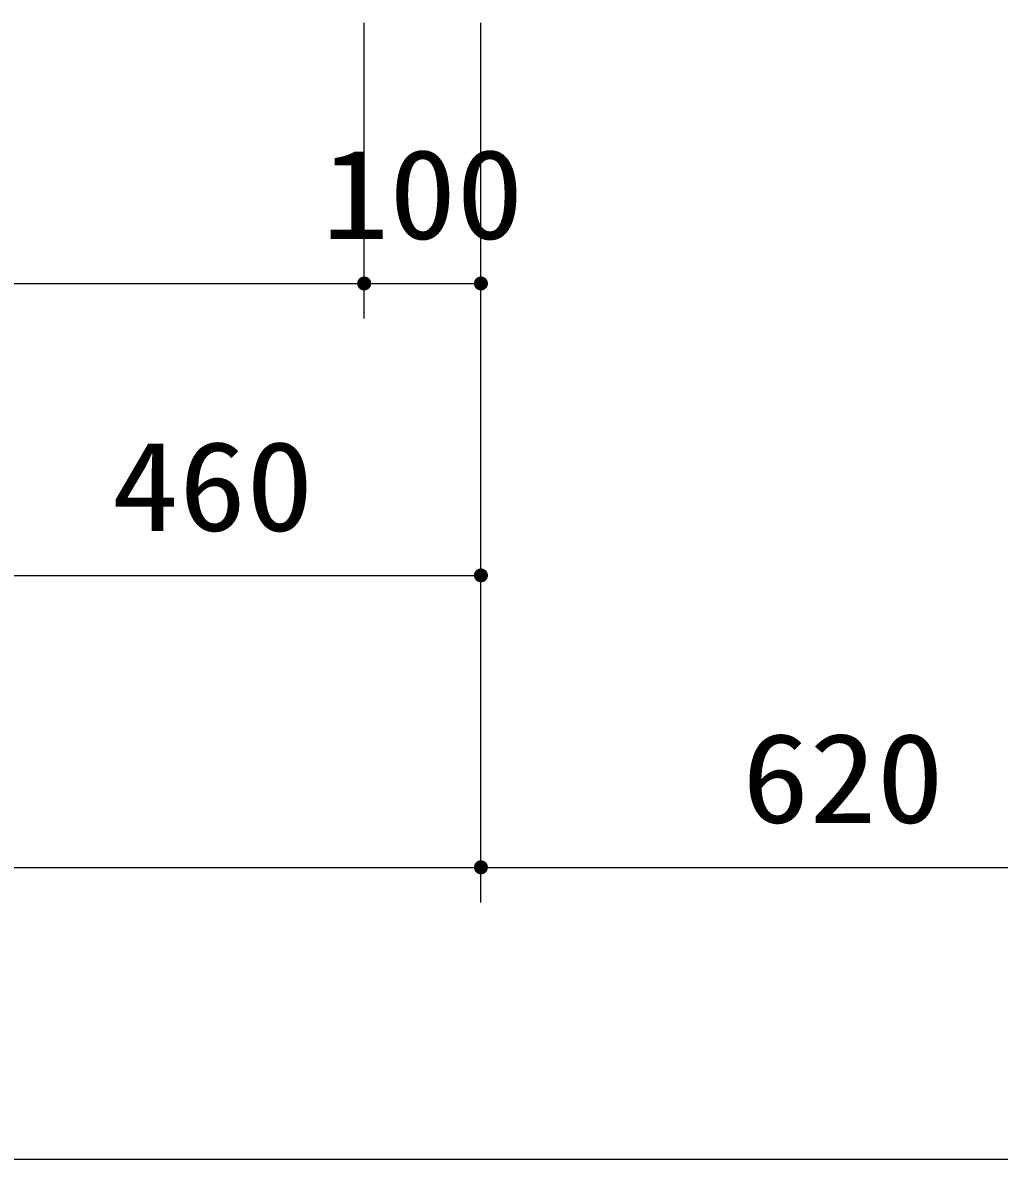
# Model space of a CAD drawing. Units: millimetres, scale not verified. Extents: x -8910 to 8910, y -6308 to 6308.
# Drawn here: x -3776 to -2939, y -4427 to -3454 of the extents above; entities that cross this region are included whole.
import ezdxf
from ezdxf.enums import TextEntityAlignment as Align

# ---------------------------------------------------------------- set-up
doc = ezdxf.new("R2010")
doc.units = ezdxf.units.MM
doc.header["$LTSCALE"] = 30
doc.layers.add('0-5_製作', color=5, linetype='Continuous', lineweight=25)
doc.styles.add('ＭＳ ゴシック', font='')
doc.styles.get('ＭＳ ゴシック').set_extended_font_data('MS Gothic')

msp = doc.modelspace()

# ---------------------------------------------------------------- linework, layer by layer
at = {"layer": '0-5_製作', "color": 2}
for p, q in [((-3483.14, -3706.79), (-3483.14, -3453.5)), ((-3383.14, -3706.79), (-3383.14, -3453.5)), ((-6253.18, -3676.79), (-3483.14, -3676.79)), ((-3483.14, -3676.79), (-3383.14, -3676.79)), ((-3383.14, -3956.79), (-3383.14, -3676.79)), ((-3843.17, -3926.79), (-3383.14, -3926.79)), ((-3383.14, -4206.79), (-3383.14, -3926.79)), ((-6353.18, -4176.79), (-3383.14, -4176.79)), ((-3383.14, -4176.79), (-2763.16, -4176.79)), ((-6353.18, -4426.79), (-2653.16, -4426.79))]:
    msp.add_line(p, q, dxfattribs=at)
at = {"layer": '0-5_製作'}
for points in [[(-3489.13, -3676.41), (-3483.14, -3676.79), (-3489.14, -3676.79)], [(-3489.14, -3676.79), (-3483.52, -3682.77), (-3489.09, -3677.54)], [(-3489.14, -3676.79), (-3483.14, -3682.79), (-3483.52, -3682.77)], [(-3489.14, -3676.79), (-3483.14, -3676.79), (-3483.14, -3682.79)], [(-3489.04, -3675.66), (-3483.14, -3676.79), (-3489.13, -3676.41)], [(-3489.09, -3677.54), (-3484.27, -3682.68), (-3488.95, -3678.28)], [(-3489.09, -3677.54), (-3483.52, -3682.77), (-3484.27, -3682.68)], [(-3488.85, -3674.93), (-3483.14, -3676.79), (-3489.04, -3675.66)], [(-3488.95, -3678.28), (-3485, -3682.49), (-3488.72, -3679)], [(-3488.95, -3678.28), (-3484.27, -3682.68), (-3485, -3682.49)], [(-3488.57, -3674.23), (-3483.14, -3676.79), (-3488.85, -3674.93)], [(-3488.72, -3679), (-3485.7, -3682.22), (-3488.4, -3679.68)], [(-3488.72, -3679), (-3485, -3682.49), (-3485.7, -3682.22)], [(-3488.21, -3673.57), (-3483.14, -3676.79), (-3488.57, -3674.23)], [(-3487.76, -3672.96), (-3483.14, -3676.79), (-3488.21, -3673.57)], [(-3487.25, -3672.41), (-3483.14, -3676.79), (-3487.76, -3672.96)], [(-3487.25, -3672.41), (-3483.14, -3670.79), (-3483.14, -3676.79)], [(-3486.67, -3671.93), (-3483.14, -3670.79), (-3487.25, -3672.41)], [(-3486.03, -3671.53), (-3483.14, -3670.79), (-3486.67, -3671.93)], [(-3485.35, -3671.21), (-3483.14, -3670.79), (-3486.03, -3671.53)], [(-3484.63, -3670.97), (-3483.14, -3670.79), (-3485.35, -3671.21)], [(-3483.89, -3670.83), (-3483.14, -3670.79), (-3484.63, -3670.97)], [(-3483.14, -3670.79), (-3477.14, -3676.79), (-3483.14, -3676.79)], [(-3483.14, -3670.79), (-3477.19, -3676.03), (-3477.14, -3676.79)], [(-3482.76, -3670.8), (-3477.19, -3676.03), (-3483.14, -3670.79)], [(-3483.14, -3676.79), (-3482.39, -3682.74), (-3483.14, -3682.79)], [(-3483.14, -3676.79), (-3481.65, -3682.6), (-3482.39, -3682.74)], [(-3483.14, -3676.79), (-3480.93, -3682.37), (-3481.65, -3682.6)], [(-3483.14, -3676.79), (-3480.25, -3682.04), (-3480.93, -3682.37)], [(-3483.14, -3676.79), (-3479.61, -3681.64), (-3480.25, -3682.04)], [(-3483.14, -3676.79), (-3479.03, -3681.16), (-3479.61, -3681.64)], [(-3483.14, -3676.79), (-3478.52, -3680.61), (-3479.03, -3681.16)], [(-3477.14, -3676.79), (-3478.52, -3680.61), (-3483.14, -3676.79)], [(-3482.02, -3670.89), (-3477.19, -3676.03), (-3482.76, -3670.8)], [(-3482.02, -3670.89), (-3477.33, -3675.29), (-3477.19, -3676.03)], [(-3481.29, -3671.08), (-3477.33, -3675.29), (-3482.02, -3670.89)], [(-3481.29, -3671.08), (-3477.56, -3674.58), (-3477.33, -3675.29)], [(-3480.59, -3671.36), (-3477.56, -3674.58), (-3481.29, -3671.08)], [(-3480.59, -3671.36), (-3477.88, -3673.9), (-3477.56, -3674.58)], [(-3479.93, -3671.72), (-3477.88, -3673.9), (-3480.59, -3671.36)], [(-3479.93, -3671.72), (-3478.29, -3673.26), (-3477.88, -3673.9)], [(-3479.32, -3672.16), (-3478.29, -3673.26), (-3479.93, -3671.72)], [(-3479.32, -3672.16), (-3478.77, -3672.68), (-3478.29, -3673.26)], [(-3477.14, -3676.79), (-3478.08, -3680), (-3478.52, -3680.61)], [(-3477.14, -3676.79), (-3477.71, -3679.34), (-3478.08, -3680)], [(-3477.14, -3676.79), (-3477.44, -3678.64), (-3477.71, -3679.34)], [(-3477.14, -3676.79), (-3477.25, -3677.91), (-3477.44, -3678.64)], [(-3477.14, -3676.79), (-3477.15, -3677.16), (-3477.25, -3677.91)], [(-3389.13, -3676.41), (-3383.14, -3676.79), (-3389.14, -3676.79)], [(-3389.14, -3676.79), (-3383.14, -3682.79), (-3389.09, -3677.54)], [(-3389.14, -3676.79), (-3383.14, -3676.79), (-3383.14, -3682.79)], [(-3389.03, -3675.66), (-3383.14, -3676.79), (-3389.13, -3676.41)], [(-3389.09, -3677.54), (-3383.52, -3682.77), (-3388.95, -3678.28)], [(-3389.09, -3677.54), (-3383.14, -3682.79), (-3383.52, -3682.77)], [(-3388.85, -3674.93), (-3383.14, -3676.79), (-3389.03, -3675.66)], [(-3388.95, -3678.28), (-3384.27, -3682.68), (-3388.72, -3679)], [(-3388.95, -3678.28), (-3383.52, -3682.77), (-3384.27, -3682.68)], [(-3388.57, -3674.23), (-3383.14, -3676.79), (-3388.85, -3674.93)], [(-3388.72, -3679), (-3385, -3682.49), (-3388.4, -3679.68)], [(-3388.72, -3679), (-3384.27, -3682.68), (-3385, -3682.49)], [(-3388.21, -3673.57), (-3383.14, -3676.79), (-3388.57, -3674.23)], [(-3387.76, -3672.96), (-3383.14, -3676.79), (-3388.21, -3673.57)], [(-3387.25, -3672.41), (-3383.14, -3676.79), (-3387.76, -3672.96)], [(-3387.25, -3672.41), (-3383.14, -3670.79), (-3383.14, -3676.79)], [(-3386.67, -3671.93), (-3383.14, -3670.79), (-3387.25, -3672.41)], [(-3386.03, -3671.53), (-3383.14, -3670.79), (-3386.67, -3671.93)], [(-3385.35, -3671.21), (-3383.14, -3670.79), (-3386.03, -3671.53)], [(-3384.63, -3670.97), (-3383.14, -3670.79), (-3385.35, -3671.21)], [(-3383.89, -3670.83), (-3383.14, -3670.79), (-3384.63, -3670.97)], [(-3383.14, -3670.79), (-3377.14, -3676.79), (-3383.14, -3676.79)], [(-3383.14, -3670.79), (-3377.19, -3676.03), (-3377.14, -3676.79)], [(-3382.76, -3670.8), (-3377.19, -3676.03), (-3383.14, -3670.79)], [(-3383.14, -3676.79), (-3382.39, -3682.74), (-3383.14, -3682.79)], [(-3383.14, -3676.79), (-3381.65, -3682.6), (-3382.39, -3682.74)], [(-3383.14, -3676.79), (-3380.93, -3682.37), (-3381.65, -3682.6)], [(-3383.14, -3676.79), (-3380.25, -3682.04), (-3380.93, -3682.37)], [(-3383.14, -3676.79), (-3379.61, -3681.64), (-3380.25, -3682.04)], [(-3383.14, -3676.79), (-3379.03, -3681.16), (-3379.61, -3681.64)], [(-3383.14, -3676.79), (-3378.52, -3680.61), (-3379.03, -3681.16)], [(-3377.14, -3676.79), (-3378.52, -3680.61), (-3383.14, -3676.79)], [(-3382.76, -3670.8), (-3377.33, -3675.29), (-3377.19, -3676.03)], [(-3382.02, -3670.89), (-3377.33, -3675.29), (-3382.76, -3670.8)], [(-3382.02, -3670.89), (-3377.56, -3674.58), (-3377.33, -3675.29)], [(-3381.29, -3671.08), (-3377.56, -3674.58), (-3382.02, -3670.89)], [(-3381.29, -3671.08), (-3377.88, -3673.9), (-3377.56, -3674.58)], [(-3380.59, -3671.36), (-3377.88, -3673.9), (-3381.29, -3671.08)], [(-3380.59, -3671.36), (-3378.29, -3673.26), (-3377.88, -3673.9)], [(-3379.93, -3671.72), (-3378.29, -3673.26), (-3380.59, -3671.36)], [(-3379.93, -3671.72), (-3378.77, -3672.68), (-3378.29, -3673.26)], [(-3379.32, -3672.16), (-3378.77, -3672.68), (-3379.93, -3671.72)], [(-3377.14, -3676.79), (-3378.08, -3680), (-3378.52, -3680.61)], [(-3377.14, -3676.79), (-3377.71, -3679.34), (-3378.08, -3680)], [(-3377.14, -3676.79), (-3377.43, -3678.64), (-3377.71, -3679.34)], [(-3377.14, -3676.79), (-3377.25, -3677.91), (-3377.43, -3678.64)], [(-3377.14, -3676.79), (-3377.15, -3677.16), (-3377.25, -3677.91)], [(-3488.4, -3679.68), (-3486.36, -3681.85), (-3488, -3680.31)], [(-3488.4, -3679.68), (-3485.7, -3682.22), (-3486.36, -3681.85)], [(-3488, -3680.31), (-3486.97, -3681.41), (-3487.52, -3680.89)], [(-3488, -3680.31), (-3486.36, -3681.85), (-3486.97, -3681.41)], [(-3388.4, -3679.68), (-3385.7, -3682.22), (-3388, -3680.31)], [(-3388.4, -3679.68), (-3385, -3682.49), (-3385.7, -3682.22)], [(-3388, -3680.31), (-3386.36, -3681.85), (-3387.51, -3680.89)], [(-3388, -3680.31), (-3385.7, -3682.22), (-3386.36, -3681.85)], [(-3387.51, -3680.89), (-3386.36, -3681.85), (-3386.97, -3681.41)], [(-3387.25, -3922.41), (-3383.14, -3920.79), (-3383.14, -3926.79)], [(-3386.67, -3921.93), (-3383.14, -3920.79), (-3387.25, -3922.41)], [(-3386.03, -3921.53), (-3383.14, -3920.79), (-3386.67, -3921.93)], [(-3385.35, -3921.21), (-3383.14, -3920.79), (-3386.03, -3921.53)], [(-3384.63, -3920.97), (-3383.14, -3920.79), (-3385.35, -3921.21)], [(-3383.89, -3920.83), (-3383.14, -3920.79), (-3384.63, -3920.97)], [(-3383.14, -3920.79), (-3377.14, -3926.79), (-3383.14, -3926.79)], [(-3383.14, -3920.79), (-3377.19, -3926.03), (-3377.14, -3926.79)], [(-3383.14, -3920.79), (-3377.33, -3925.29), (-3377.19, -3926.03)], [(-3382.76, -3920.8), (-3377.33, -3925.29), (-3383.14, -3920.79)], [(-3382.02, -3920.89), (-3377.33, -3925.29), (-3382.76, -3920.8)], [(-3382.02, -3920.89), (-3377.56, -3924.58), (-3377.33, -3925.29)], [(-3381.29, -3921.08), (-3377.56, -3924.58), (-3382.02, -3920.89)], [(-3381.29, -3921.08), (-3377.88, -3923.9), (-3377.56, -3924.58)], [(-3380.59, -3921.36), (-3377.88, -3923.9), (-3381.29, -3921.08)], [(-3380.59, -3921.36), (-3378.29, -3923.26), (-3377.88, -3923.9)], [(-3379.93, -3921.72), (-3378.29, -3923.26), (-3380.59, -3921.36)], [(-3379.93, -3921.72), (-3378.77, -3922.68), (-3378.29, -3923.26)], [(-3379.32, -3922.16), (-3378.77, -3922.68), (-3379.93, -3921.72)], [(-3389.13, -3926.41), (-3383.14, -3926.79), (-3389.14, -3926.79)], [(-3389.14, -3926.79), (-3383.14, -3926.79), (-3389.09, -3927.54)], [(-3389.03, -3925.66), (-3383.14, -3926.79), (-3389.13, -3926.41)], [(-3389.09, -3927.54), (-3383.14, -3926.79), (-3383.14, -3932.79)], [(-3389.09, -3927.54), (-3383.52, -3932.77), (-3388.95, -3928.28)], [(-3389.09, -3927.54), (-3383.14, -3932.79), (-3383.52, -3932.77)], [(-3388.85, -3924.93), (-3383.14, -3926.79), (-3389.03, -3925.66)], [(-3388.95, -3928.28), (-3384.27, -3932.68), (-3388.72, -3929)], [(-3388.95, -3928.28), (-3383.52, -3932.77), (-3384.27, -3932.68)], [(-3388.57, -3924.23), (-3383.14, -3926.79), (-3388.85, -3924.93)], [(-3388.72, -3929), (-3385, -3932.49), (-3388.4, -3929.68)], [(-3388.72, -3929), (-3384.27, -3932.68), (-3385, -3932.49)], [(-3388.21, -3923.57), (-3383.14, -3926.79), (-3388.57, -3924.23)], [(-3388.4, -3929.68), (-3385.7, -3932.22), (-3388, -3930.31)], [(-3388.4, -3929.68), (-3385, -3932.49), (-3385.7, -3932.22)], [(-3387.76, -3922.96), (-3383.14, -3926.79), (-3388.21, -3923.57)], [(-3388, -3930.31), (-3386.36, -3931.85), (-3387.51, -3930.89)], [(-3388, -3930.31), (-3385.7, -3932.22), (-3386.36, -3931.85)], [(-3387.25, -3922.41), (-3383.14, -3926.79), (-3387.76, -3922.96)], [(-3387.51, -3930.89), (-3386.36, -3931.85), (-3386.97, -3931.41)], [(-3383.14, -3926.79), (-3382.39, -3932.74), (-3383.14, -3932.79)], [(-3383.14, -3926.79), (-3381.65, -3932.6), (-3382.39, -3932.74)], [(-3383.14, -3926.79), (-3380.93, -3932.37), (-3381.65, -3932.6)], [(-3383.14, -3926.79), (-3380.25, -3932.04), (-3380.93, -3932.37)], [(-3383.14, -3926.79), (-3379.61, -3931.64), (-3380.25, -3932.04)], [(-3383.14, -3926.79), (-3379.03, -3931.16), (-3379.61, -3931.64)], [(-3383.14, -3926.79), (-3378.52, -3930.61), (-3379.03, -3931.16)], [(-3377.14, -3926.79), (-3378.52, -3930.61), (-3383.14, -3926.79)], [(-3377.14, -3926.79), (-3378.08, -3930), (-3378.52, -3930.61)], [(-3377.14, -3926.79), (-3377.71, -3929.34), (-3378.08, -3930)], [(-3377.14, -3926.79), (-3377.43, -3928.64), (-3377.71, -3929.34)], [(-3377.14, -3926.79), (-3377.25, -3927.91), (-3377.43, -3928.64)], [(-3377.14, -3926.79), (-3377.15, -3927.16), (-3377.25, -3927.91)], [(-3388.85, -4174.93), (-3383.14, -4176.79), (-3389.03, -4175.66)], [(-3388.57, -4174.23), (-3383.14, -4176.79), (-3388.85, -4174.93)], [(-3388.21, -4173.57), (-3383.14, -4176.79), (-3388.57, -4174.23)], [(-3387.76, -4172.96), (-3383.14, -4176.79), (-3388.21, -4173.57)], [(-3387.76, -4172.96), (-3383.14, -4170.79), (-3383.14, -4176.79)], [(-3387.25, -4172.41), (-3383.14, -4170.79), (-3387.76, -4172.96)], [(-3386.67, -4171.93), (-3383.14, -4170.79), (-3387.25, -4172.41)], [(-3386.03, -4171.53), (-3383.14, -4170.79), (-3386.67, -4171.93)], [(-3385.35, -4171.21), (-3383.14, -4170.79), (-3386.03, -4171.53)], [(-3384.63, -4170.97), (-3383.14, -4170.79), (-3385.35, -4171.21)], [(-3383.89, -4170.83), (-3383.14, -4170.79), (-3384.63, -4170.97)], [(-3383.14, -4170.79), (-3377.14, -4176.79), (-3383.14, -4176.79)], [(-3383.14, -4170.79), (-3377.19, -4176.03), (-3377.14, -4176.79)], [(-3383.14, -4170.79), (-3377.33, -4175.29), (-3377.19, -4176.03)], [(-3382.76, -4170.8), (-3377.33, -4175.29), (-3383.14, -4170.79)], [(-3382.76, -4170.8), (-3377.56, -4174.58), (-3377.33, -4175.29)], [(-3382.02, -4170.89), (-3377.56, -4174.58), (-3382.76, -4170.8)], [(-3382.02, -4170.89), (-3377.88, -4173.9), (-3377.56, -4174.58)], [(-3381.29, -4171.08), (-3377.88, -4173.9), (-3382.02, -4170.89)], [(-3381.29, -4171.08), (-3378.29, -4173.26), (-3377.88, -4173.9)], [(-3380.59, -4171.36), (-3378.29, -4173.26), (-3381.29, -4171.08)], [(-3380.59, -4171.36), (-3378.77, -4172.68), (-3378.29, -4173.26)], [(-3379.93, -4171.72), (-3378.77, -4172.68), (-3380.59, -4171.36)], [(-3379.93, -4171.72), (-3379.32, -4172.16), (-3378.77, -4172.68)], [(-3389.13, -4176.41), (-3383.14, -4176.79), (-3389.14, -4176.79)], [(-3389.14, -4176.79), (-3383.14, -4176.79), (-3389.09, -4177.54)], [(-3389.03, -4175.66), (-3383.14, -4176.79), (-3389.13, -4176.41)], [(-3389.09, -4177.54), (-3383.14, -4176.79), (-3383.14, -4182.79)], [(-3389.09, -4177.54), (-3383.14, -4182.79), (-3388.95, -4178.28)], [(-3388.95, -4178.28), (-3383.52, -4182.77), (-3388.72, -4179)], [(-3388.95, -4178.28), (-3383.14, -4182.79), (-3383.52, -4182.77)], [(-3388.72, -4179), (-3384.27, -4182.68), (-3388.4, -4179.68)], [(-3388.72, -4179), (-3383.52, -4182.77), (-3384.27, -4182.68)], [(-3388.4, -4179.68), (-3385, -4182.49), (-3388, -4180.31)], [(-3388.4, -4179.68), (-3384.27, -4182.68), (-3385, -4182.49)], [(-3388, -4180.31), (-3385.7, -4182.22), (-3387.51, -4180.89)], [(-3388, -4180.31), (-3385, -4182.49), (-3385.7, -4182.22)], [(-3387.51, -4180.89), (-3386.36, -4181.85), (-3386.97, -4181.41)], [(-3387.51, -4180.89), (-3385.7, -4182.22), (-3386.36, -4181.85)], [(-3383.14, -4176.79), (-3382.39, -4182.74), (-3383.14, -4182.79)], [(-3383.14, -4176.79), (-3381.65, -4182.6), (-3382.39, -4182.74)], [(-3383.14, -4176.79), (-3380.93, -4182.37), (-3381.65, -4182.6)], [(-3383.14, -4176.79), (-3380.25, -4182.04), (-3380.93, -4182.37)], [(-3383.14, -4176.79), (-3379.61, -4181.64), (-3380.25, -4182.04)], [(-3383.14, -4176.79), (-3379.03, -4181.16), (-3379.61, -4181.64)], [(-3383.14, -4176.79), (-3378.52, -4180.61), (-3379.03, -4181.16)], [(-3383.14, -4176.79), (-3378.08, -4180), (-3378.52, -4180.61)], [(-3377.14, -4176.79), (-3378.08, -4180), (-3383.14, -4176.79)], [(-3377.14, -4176.79), (-3377.71, -4179.34), (-3378.08, -4180)], [(-3377.14, -4176.79), (-3377.43, -4178.64), (-3377.71, -4179.34)], [(-3377.14, -4176.79), (-3377.25, -4177.91), (-3377.43, -4178.64)], [(-3377.14, -4176.79), (-3377.15, -4177.16), (-3377.25, -4177.91)]]:
    msp.add_solid(points, dxfattribs=at)

# ---------------------------------------------------------------- texts
at = {"layer": '0-5_製作', "color": 4, "style": 'ＭＳ ゴシック', "width": 1.1}
for s, p in [('100', (-3519.39, -3661.79)), ('460', (-3699.4, -3911.79)), ('620', (-3159.4, -4161.79))]:
    msp.add_text(s, height=76.98, dxfattribs=at).set_placement(p, align=Align.BOTTOM_LEFT)

doc.saveas('drawing.dxf')
